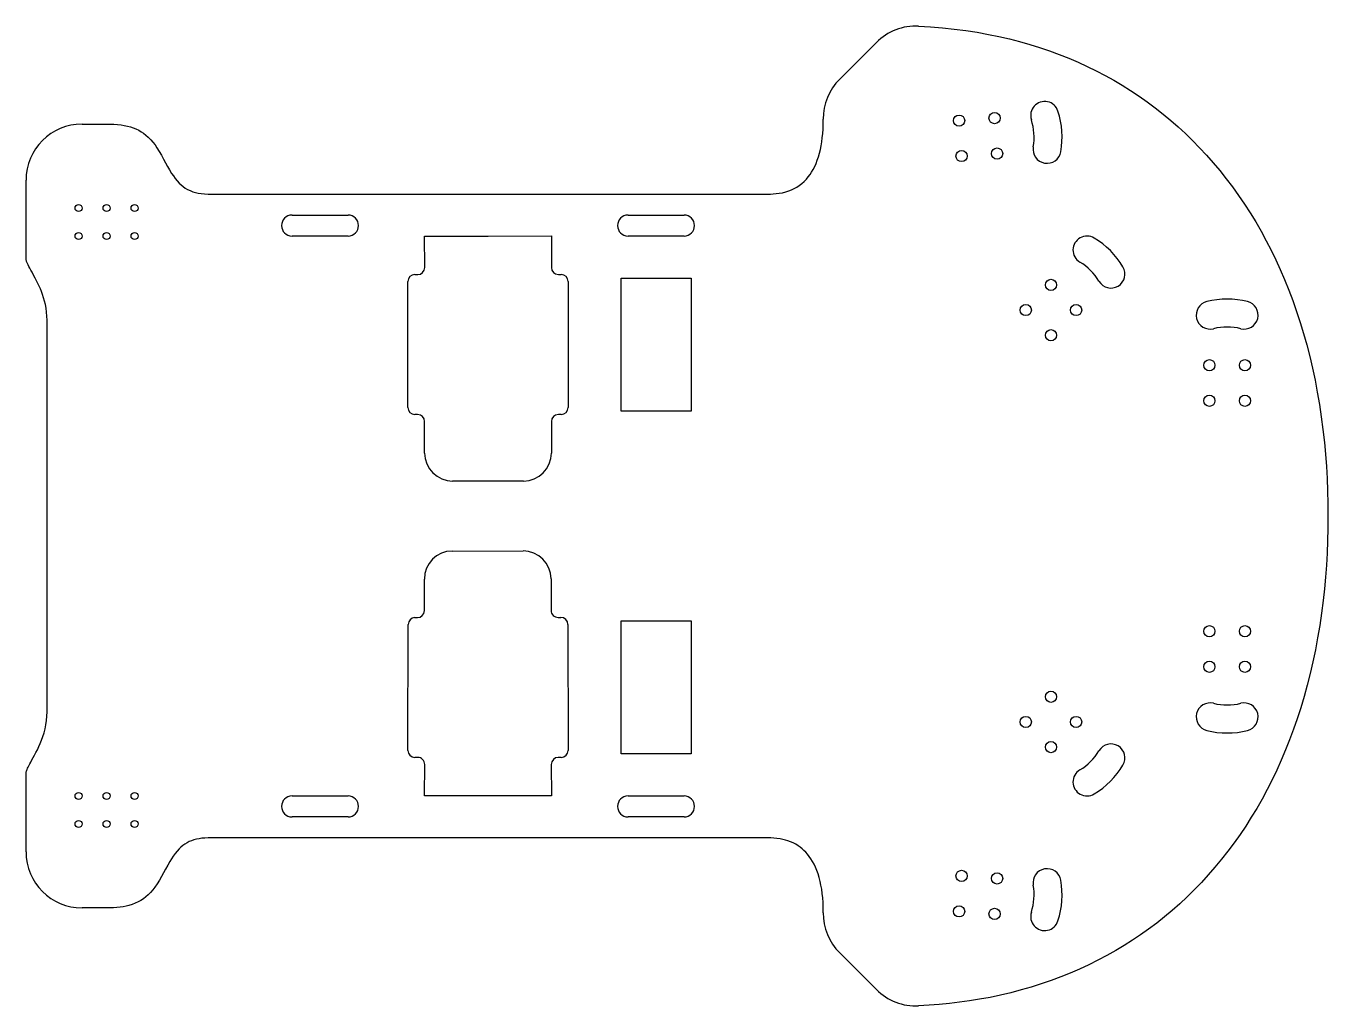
# Model space of a CAD drawing. Extents: x 56.2 to 149.2, y 160.2 to 230.2.
import ezdxf

# ---------------------------------------------------------------- set-up
doc = ezdxf.new("R2010")
doc.units = 0
doc.layers.get('0').update_dxf_attribs({"linetype": 'CONTINUOUS'})

msp = doc.modelspace()

# ---------------------------------------------------------------- linework, layer by layer
at = {"color": 7, "linetype": 'CONTINUOUS'}
for p, q in [((114.291, 226.404), (116.911, 229.024)), ((60.169, 223.191), (62.169, 223.191)), ((56.169, 213.518), (56.169, 219.191)), ((69.169, 218.191), (109.169, 218.191)), ((75.169, 216.691), (79.169, 216.691)), ((99.169, 216.691), (103.169, 216.691)), ((79.169, 215.191), (75.169, 215.191)), ((84.646, 212.938), (84.643, 215.191)), ((84.643, 215.191), (89.169, 215.191)), ((89.169, 215.191), (93.695, 215.198)), ((93.695, 215.198), (93.695, 212.945)), ((103.169, 215.191), (99.169, 215.191)), ((83.947, 212.437), (84.147, 212.437)), ((94.195, 212.445), (94.395, 212.445)), ((98.669, 202.691), (98.669, 212.191)), ((98.669, 212.191), (103.669, 212.191)), ((103.669, 212.191), (103.669, 202.691)), ((83.443, 202.945), (83.443, 211.945)), ((94.895, 211.945), (94.895, 202.945)), ((57.669, 181.191), (57.669, 209.191)), ((84.143, 202.445), (83.943, 202.445)), ((84.643, 199.691), (84.643, 201.945)), ((93.695, 201.945), (93.695, 199.691)), ((94.395, 202.445), (94.195, 202.445)), ((103.669, 202.691), (98.669, 202.691)), ((91.695, 197.691), (86.643, 197.691)), ((86.617, 192.688), (91.669, 192.695)), ((84.623, 188.431), (84.62, 190.685)), ((93.672, 190.698), (93.675, 188.445)), ((83.924, 187.93), (84.124, 187.931)), ((94.176, 187.945), (94.376, 187.946)), ((83.448, 178.446), (83.461, 187.446)), ((94.876, 187.446), (94.89, 178.446)), ((98.669, 178.191), (98.669, 187.691)), ((98.669, 187.691), (103.669, 187.691)), ((103.669, 187.691), (103.669, 178.191)), ((84.147, 177.945), (83.947, 177.946)), ((94.391, 177.946), (94.191, 177.945)), ((103.669, 178.191), (98.669, 178.191)), ((56.169, 171.191), (56.169, 176.865)), ((84.643, 175.191), (84.646, 177.445)), ((93.691, 177.445), (93.695, 175.191)), ((75.169, 175.191), (79.169, 175.191)), ((93.695, 175.191), (84.643, 175.191)), ((99.169, 175.191), (103.169, 175.191)), ((79.169, 173.691), (75.169, 173.691)), ((103.169, 173.691), (99.169, 173.691)), ((109.169, 172.191), (69.169, 172.191)), ((62.169, 167.191), (60.169, 167.191)), ((116.911, 161.359), (114.291, 163.978))]:
    msp.add_line(p, q, dxfattribs=at)
for points in [[(119.926, 230.191), (120.784, 230.141), (121.632, 230.072), (122.47, 229.983), (123.297, 229.875), (124.114, 229.748), (124.92, 229.602), (125.67, 229.446), (126.411, 229.274), (127.142, 229.086), (127.863, 228.88), (128.574, 228.659), (129.275, 228.421), (129.966, 228.166), (130.647, 227.896), (131.318, 227.609), (131.978, 227.306), (132.616, 226.993), (133.244, 226.665), (133.861, 226.321), (134.468, 225.963), (135.075, 225.582), (135.672, 225.186), (136.257, 224.774), (136.831, 224.347), (137.394, 223.905), (137.935, 223.456), (138.466, 222.992), (138.985, 222.514), (139.494, 222.022), (140.001, 221.504), (140.496, 220.972), (140.979, 220.425), (141.449, 219.864), (141.908, 219.288), (142.354, 218.697), (142.788, 218.092), (143.208, 217.474), (143.615, 216.842), (144.01, 216.196), (144.391, 215.535), (144.758, 214.861), (145.106, 214.185), (145.441, 213.496), (145.763, 212.793), (146.071, 212.078), (146.371, 211.334), (146.657, 210.576), (146.928, 209.805), (147.185, 209.021), (147.427, 208.223), (147.654, 207.411), (147.866, 206.587), (148.063, 205.749), (148.244, 204.898), (148.409, 204.035), (148.558, 203.158), (148.692, 202.268), (148.81, 201.365), (148.911, 200.45), (148.989, 199.6), (149.053, 198.739), (149.104, 197.868), (149.14, 196.986), (149.161, 196.094), (149.169, 195.191)], [(109.169, 218.191), (109.351, 218.194), (109.548, 218.202), (109.757, 218.22), (109.976, 218.248), (110.202, 218.29), (110.433, 218.348), (110.668, 218.423), (110.853, 218.497), (111.038, 218.584), (111.222, 218.686), (111.403, 218.805), (111.581, 218.94), (111.754, 219.094), (111.922, 219.267), (112.049, 219.417), (112.171, 219.58), (112.288, 219.757), (112.4, 219.948), (112.505, 220.154), (112.602, 220.372), (112.693, 220.605), (112.776, 220.853), (112.851, 221.118), (112.911, 221.369), (112.965, 221.634), (113.011, 221.913), (113.049, 222.207), (113.08, 222.515), (113.102, 222.839), (113.115, 223.179), (113.12, 223.534)], [(62.169, 223.191), (62.446, 223.185), (62.708, 223.168), (62.956, 223.139), (63.19, 223.1), (63.412, 223.051), (63.621, 222.993), (63.819, 222.925), (64.023, 222.84), (64.214, 222.746), (64.393, 222.642), (64.561, 222.53), (64.718, 222.41), (64.904, 222.247), (65.075, 222.073), (65.234, 221.891), (65.381, 221.7), (65.519, 221.503), (65.687, 221.237), (65.844, 220.966), (65.995, 220.691), (66.135, 220.429), (66.275, 220.17), (66.419, 219.915), (66.568, 219.669), (66.691, 219.482), (66.821, 219.303), (66.96, 219.133), (67.109, 218.973), (67.244, 218.846), (67.388, 218.727), (67.542, 218.619), (67.708, 218.521), (67.885, 218.434), (68.075, 218.36), (68.266, 218.301), (68.471, 218.254), (68.689, 218.22), (68.921, 218.198), (69.169, 218.191)], [(57.669, 209.191), (57.661, 209.472), (57.637, 209.753), (57.601, 210.029), (57.552, 210.294), (57.492, 210.546), (57.425, 210.782), (57.351, 211.006), (57.273, 211.22), (57.19, 211.424), (57.069, 211.698), (56.945, 211.953), (56.823, 212.189), (56.706, 212.406), (56.596, 212.605), (56.513, 212.758), (56.437, 212.899), (56.37, 213.027), (56.312, 213.141), (56.265, 213.242), (56.228, 213.327), (56.206, 213.384), (56.19, 213.431), (56.179, 213.469), (56.173, 213.494), (56.17, 213.508), (56.169, 213.518)], [(149.169, 195.191), (149.162, 194.298), (149.14, 193.415), (149.105, 192.542), (149.056, 191.68), (148.993, 190.827), (148.916, 189.985), (148.826, 189.154), (148.711, 188.251), (148.58, 187.362), (148.433, 186.485), (148.271, 185.621), (148.093, 184.77), (147.899, 183.932), (147.69, 183.107), (147.466, 182.295), (147.227, 181.497), (146.974, 180.711), (146.71, 179.953), (146.433, 179.208), (146.142, 178.476), (145.837, 177.758), (145.513, 177.039), (145.174, 176.335), (144.823, 175.644), (144.457, 174.967), (144.079, 174.304), (143.694, 173.667), (143.297, 173.043), (142.887, 172.433), (142.465, 171.837), (142.022, 171.242), (141.566, 170.663), (141.098, 170.098), (140.618, 169.547), (140.126, 169.011), (139.623, 168.49), (139.107, 167.984), (138.581, 167.494), (138.043, 167.018), (137.493, 166.558), (136.933, 166.113), (136.361, 165.684), (135.788, 165.277), (135.204, 164.884), (134.61, 164.507), (134.006, 164.145), (133.378, 163.791), (132.74, 163.453), (132.09, 163.131), (131.431, 162.824), (130.761, 162.534), (130.08, 162.26), (129.389, 162.003), (128.688, 161.761), (127.977, 161.536), (127.256, 161.328), (126.525, 161.137), (125.784, 160.962), (125.034, 160.803), (124.274, 160.662), (123.569, 160.548), (122.856, 160.447), (122.135, 160.362), (121.406, 160.29), (120.67, 160.234), (119.926, 160.191)], [(56.169, 176.865), (56.17, 176.876), (56.174, 176.892), (56.182, 176.923), (56.195, 176.967), (56.215, 177.022), (56.242, 177.088), (56.275, 177.164), (56.316, 177.25), (56.365, 177.347), (56.431, 177.474), (56.506, 177.613), (56.59, 177.765), (56.68, 177.929), (56.776, 178.105), (56.876, 178.294), (56.978, 178.496), (57.081, 178.712), (57.183, 178.94), (57.281, 179.183), (57.373, 179.44), (57.458, 179.712), (57.528, 179.984), (57.587, 180.271), (57.631, 180.572), (57.659, 180.882), (57.669, 181.191)], [(69.169, 172.191), (68.943, 172.185), (68.73, 172.168), (68.529, 172.139), (68.339, 172.1), (68.16, 172.051), (67.992, 171.993), (67.833, 171.925), (67.669, 171.84), (67.515, 171.746), (67.371, 171.642), (67.236, 171.53), (67.109, 171.41), (66.957, 171.247), (66.816, 171.073), (66.684, 170.891), (66.559, 170.7), (66.439, 170.503), (66.289, 170.237), (66.142, 169.966), (65.995, 169.691), (65.851, 169.429), (65.701, 169.17), (65.542, 168.915), (65.371, 168.669), (65.226, 168.482), (65.069, 168.303), (64.901, 168.133), (64.718, 167.973), (64.551, 167.846), (64.372, 167.727), (64.18, 167.619), (63.974, 167.521), (63.754, 167.434), (63.518, 167.36), (63.321, 167.31), (63.114, 167.268), (62.895, 167.235), (62.665, 167.211), (62.423, 167.196), (62.169, 167.191)], [(113.12, 166.848), (113.115, 167.217), (113.101, 167.568), (113.077, 167.902), (113.044, 168.22), (113.003, 168.522), (112.954, 168.808), (112.897, 169.079), (112.825, 169.36), (112.746, 169.624), (112.658, 169.871), (112.564, 170.102), (112.462, 170.317), (112.354, 170.516), (112.24, 170.702), (112.12, 170.873), (111.996, 171.03), (111.867, 171.175), (111.737, 171.305), (111.604, 171.424), (111.468, 171.531), (111.33, 171.628), (111.147, 171.74), (110.963, 171.836), (110.778, 171.918), (110.592, 171.986), (110.408, 172.042), (110.226, 172.087), (110.048, 172.123), (109.809, 172.157), (109.581, 172.178), (109.367, 172.189), (109.169, 172.191)]]:
    msp.add_lwpolyline(points, dxfattribs=at)
for centre, radius in [((122.821, 223.439), 0.4), ((125.355, 223.617), 0.4), ((125.532, 221.083), 0.4), ((122.998, 220.906), 0.4), ((59.919, 217.191), 0.25), ((61.919, 217.191), 0.25), ((63.919, 217.191), 0.25), ((59.919, 215.191), 0.25), ((61.919, 215.191), 0.25), ((63.919, 215.191), 0.25), ((129.382, 211.701), 0.4), ((127.586, 209.905), 0.4), ((131.178, 209.905), 0.4), ((129.382, 208.109), 0.4), ((140.699, 205.961), 0.4), ((143.239, 205.961), 0.4), ((140.699, 203.421), 0.4), ((143.239, 203.421), 0.4), ((140.699, 186.961), 0.4), ((143.239, 186.961), 0.4), ((140.699, 184.421), 0.4), ((143.239, 184.421), 0.4), ((129.382, 182.274), 0.4), ((127.586, 180.478), 0.4), ((131.178, 180.478), 0.4), ((129.382, 178.682), 0.4), ((59.919, 175.191), 0.25), ((61.919, 175.191), 0.25), ((63.919, 175.191), 0.25), ((59.919, 173.191), 0.25), ((61.919, 173.191), 0.25), ((63.919, 173.191), 0.25), ((122.998, 169.477), 0.4), ((125.532, 169.3), 0.4), ((122.821, 166.943), 0.4), ((125.355, 166.766), 0.4)]:
    msp.add_circle(centre, radius, dxfattribs=at)
for centre, radius, start, end in [((119.74, 226.196), 4, 87.33128, 135), ((117.12, 223.576), 4, 135, 180.59408), ((128.931, 223.809), 1, 18.03576, 198.03576), ((124.177, 222.261), 4, 349.964, 18.03648), ((124.177, 222.261), 6, 349.96392, 18.03624), ((60.169, 219.191), 4, 90, 180), ((129.1, 221.39), 1, 169.96376, 349.96376), ((75.169, 215.941), 0.75, 90, 270), ((79.169, 215.941), 0.75, 270, 90), ((99.169, 215.941), 0.75, 90, 270), ((103.169, 215.941), 0.75, 270, 90), ((131.955, 214.192), 1, 59.03598, 239.03598), ((129.382, 209.905), 6, 30.9639, 59.03624), ((129.382, 209.905), 4, 30.96397, 59.03637), ((133.67, 212.477), 1, 210.96376, 30.96376), ((83.943, 211.937), 0.5, 89.52575, 179.11423), ((84.146, 212.937), 0.5, 270.08496, 0.08496), ((94.195, 212.945), 0.5, 180, 270), ((94.395, 211.945), 0.5, 0, 90), ((140.756, 209.542), 1, 104.03628, 284.03628), ((141.969, 204.691), 6, 75.96382, 104.03628), ((143.181, 209.542), 1, 255.96382, 75.96382), ((141.969, 204.691), 4, 75.96382, 104.03628), ((83.943, 202.945), 0.5, 180, 270), ((94.395, 202.945), 0.5, 270, 0), ((84.143, 201.945), 0.5, 0, 90), ((94.195, 201.945), 0.5, 90, 180), ((86.643, 199.691), 2, 180, 270), ((91.695, 199.691), 2, 270, 0), ((86.62, 190.688), 2, 90.08496, 180.08496), ((91.672, 190.695), 2, 0.08496, 90.08496), ((83.961, 187.432), 0.5, 94.22559, 178.29439), ((84.123, 188.431), 0.5, 270.08496, 0.08496), ((94.175, 188.445), 0.5, 180.08496, 270.08496), ((94.376, 187.446), 0.5, 0.08496, 90.08496), ((140.756, 180.841), 1, 75.96372, 255.96372), ((141.969, 185.691), 4, 255.96372, 284.03618), ((143.181, 180.841), 1, 284.03618, 104.03618), ((141.969, 185.691), 6, 255.96372, 284.03618), ((133.67, 177.905), 1, 329.03624, 149.03624), ((83.948, 178.446), 0.5, 179.91504, 269.91504), ((84.146, 177.445), 0.5, 359.91504, 89.91504), ((94.191, 177.445), 0.5, 90.08496, 180.08496), ((94.39, 178.446), 0.5, 270.08496, 0.08496), ((129.382, 180.478), 4, 300.96363, 329.03603), ((131.955, 176.19), 1, 120.96402, 300.96402), ((129.382, 180.478), 6, 300.96376, 329.0361), ((75.169, 174.441), 0.75, 90, 270), ((79.169, 174.441), 0.75, 270, 90), ((99.169, 174.441), 0.75, 90, 270), ((103.169, 174.441), 0.75, 270, 90), ((60.169, 171.191), 4, 180, 270), ((129.1, 168.993), 1, 10.03624, 190.03624), ((124.177, 168.122), 4, 341.96352, 10.036), ((124.177, 168.122), 6, 341.96376, 10.03608), ((117.12, 166.807), 4, 179.40592, 225), ((128.931, 166.573), 1, 161.96424, 341.96424), ((119.74, 164.187), 4, 225, 272.66872)]:
    msp.add_arc(centre, radius, start, end, dxfattribs=at)

doc.saveas('drawing.dxf')
